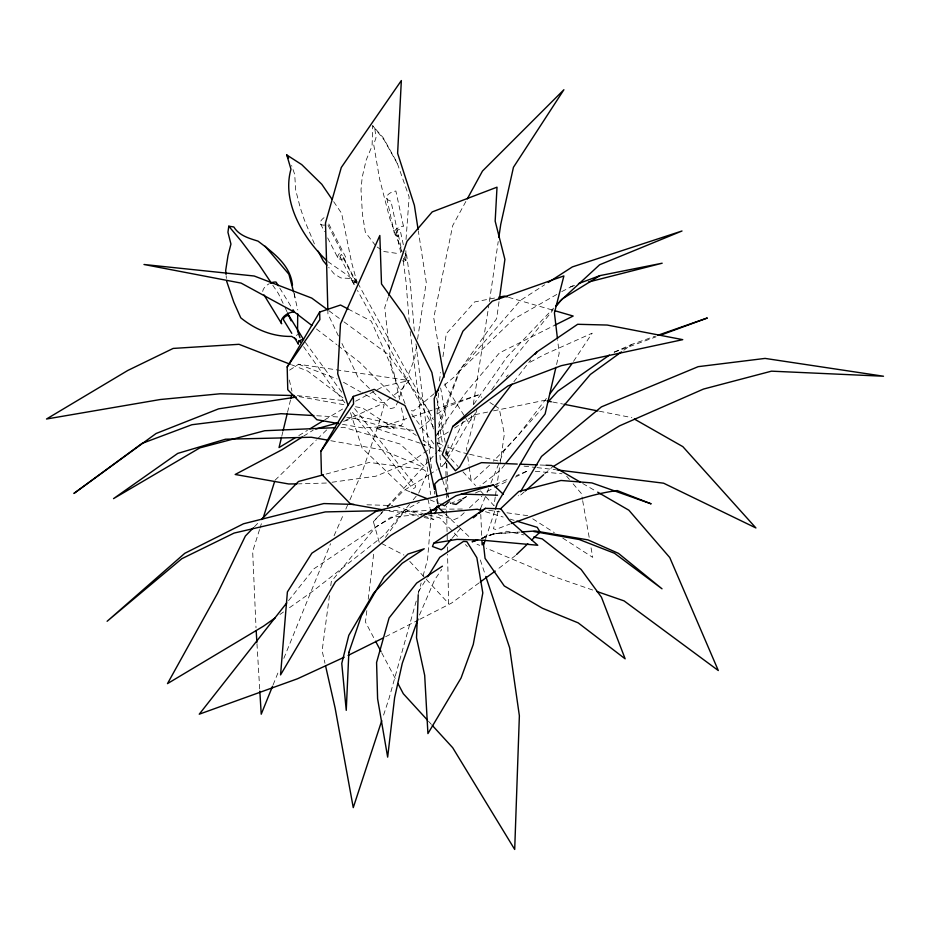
<?xml version="1.0" encoding="UTF-8"?>
<svg xmlns="http://www.w3.org/2000/svg" width="930" height="930" viewBox="0 0 930 930"><rect width="100%" height="100%" fill="white"/><g stroke="black" fill="none" stroke-linecap="round" stroke-linejoin="round"><path stroke-width="0.7" stroke-dasharray="4.65 3.49" d="M403.783 258.587L405.887 260.574L405.887 249.345M406.026 239.487L409.154 197.009L397.029 162.552L383.241 137.768L372.686 125.678L372.081 145.905L366.176 160.076L362.165 177.386L361.003 189.79L362.433 214.365L365.327 232.186L376.08 246.299M445.889 455.816L446.191 450.353M437.03 413.862L438.576 392.448M431.206 515.197L427.556 559.465L423.022 576.1M446.609 463.233L445.912 471.661L446.261 491.924M447.191 456.212L448.121 444.982M366.827 610.661L365.455 622.042L374.918 639.968M368.21 599.28L373.709 553.745L375.383 551.42M329.452 595.653L322.129 650.733L324.977 663.288M330.766 585.761L331.324 581.529L375.964 526.717L419.291 502.2M499.015 301.715L496.655 318.63L455.933 375.499L441.762 387.322M439.402 381.021L440.657 372.442M442.947 356.69L446.284 333.789L474.579 301.948L495.888 297.786M495.237 497.062L493.993 505.676L485.262 496.143M495.446 495.632L496.271 489.901M496.481 488.459L499.805 465.512M500.003 464.082L504.362 433.973L499.247 408.607L494.597 405.573M489.413 301.553L498.224 241.521M471.626 415.605L470.801 421.197L467.93 421.546L464.837 416.628M473.289 404.434L488.773 305.831M416.477 346.227L414.524 358.992L398.621 399.33M417.57 339.136L426.277 282.406L418.349 231.07M556.558 364.537L559.186 353.249L557.651 340.287M281.755 436.286L283.115 430.648M287.533 412.327L290.59 399.633M477.253 408.131L466.558 448.376L466.953 451.166M498.259 510.965L493.446 528.74L495.783 529.449L510.07 523.997M416.222 601.071L388.996 698.581L382.66 717.913M418.116 594.13L421.139 583.04M259.551 529.542L252.669 551.444L256.017 627.843M259.981 528.17L262.12 521.323M485.669 538.644L495.027 510.245M388.38 296.728L384.741 307.551L391.577 369.384L405.015 403.55M419.476 615.021L434.763 579.646L441.704 569.462M398.098 400.679L395.448 407.398L390.24 408.712L370.524 389.542M273.071 684.945L278.988 670.321M283.836 658.359L330.557 543.701M480.519 508.652L486.518 493.888M487.064 492.54L488.703 488.517M490.889 483.147L503.979 450.934L545.282 405.05M418.698 493.133L427.428 472.394L423.185 469.359L369.268 462.443L324.861 474.393M334.079 535.715L343.472 514.453M345.809 509.129L347.576 505.141M349.924 499.829L362.247 471.905L379.091 422.708L384.195 404.724L379.742 404.864L345.821 420.151M463.21 421.453L447.377 455.002L445.551 455.688M465.872 201.473L452.724 225.548L433.729 317.827L438.367 344.798M446.912 459.943L443.261 466.186L440.75 466.383L438.088 429.16L460.269 369.524L520.544 300.332L544.643 284.789M447.644 458.688L468.081 423.696L477.055 410.816M418.337 591.957L427.219 577.635M436.879 434.403L465.512 393.03L499.387 352.947L555.047 325.093M573.519 361.351L592.166 333.184L543.841 354.818L527.624 363.514M491.738 389.751L512.139 360.48L553.269 309.725M473.73 404.352L506.931 357.062L553.594 308.132M385.439 537.435L403.039 512.965L409.2 510.024L423.011 513.558M546.41 398.4L517.871 435.775L493.47 461.152M513.837 381.812L530.705 359.968M288.544 600.64L313.805 568.893L390.763 517.22L422.487 514.29M504.769 464.675L500.282 470.313L479.892 486.053M435.368 436.705L445.737 423.987L446.202 418.733L440.657 388.008M409.595 504.223L384.113 535.25L314.061 590.271L288.184 608.639M413.234 499.782L417.791 494.237M289.59 370.152L298.588 364.246L409.107 380.556L402.074 388.856L391.972 396.668M452.143 538.249L462.21 526.415M482.856 538.61L485.007 536.226L506.722 531.239L523.764 534.901M379.219 542.237L373.395 521.649L383.16 510.965M387.066 506.687L429.055 460.745M430.032 459.676L436.868 452.189M437.844 451.12L442.726 445.784M445.505 462.663L441.564 466.895L437.984 469.139M506.211 376.976L508.187 374.93M254.402 526.752L259.412 521.602M373.395 521.649L383.393 511.395M387.38 507.292L403.364 490.877L428.439 475.137M275.013 480.264L316.433 439.902M317.467 438.89L326.779 429.811M515.557 555.477L496.376 570.218M464.221 512.709L459.036 517.545L454.096 519.591L436.17 514.034M469.394 507.885L481.833 496.283M489.564 465.209L473.138 480.392L470.894 479.031L469.127 466.488M524.218 491.912L518.835 496.678L518.243 495.504M544.678 473.823L552.222 467.162M434.136 393.692L413.42 410.967L407.607 410.118M419.697 428.765L433.089 417.628M437.553 413.92L445.365 407.421L478.299 394.959L481.787 397.238M390.844 397.529L384.102 402.737L378.371 401.876L362.177 392.786M462.908 499.178L466.302 496.55M479.101 582.878L451.457 603.128L419.163 619.613M623.821 350.203L631.9 344.344L655.208 336.195M279.942 614.486L283.476 611.987M437.6 438.914L448.527 431.857M454.596 427.94L475.23 414.629L487.913 412.013M303.564 436.182L313.143 430.16M429.625 474.381L436.798 469.894M298.797 435.589L307.435 430.346M324.721 419.86L344.472 407.886M296.321 335.416L298.088 334.37M556.779 294.45L513.395 319.304L458.932 371.814L438.867 423.243L442.889 446.051M561.732 291.613L574.438 285.138M355.632 401.214L376.057 390.333M377.336 389.658L383.73 386.252L409.107 380.556M385.578 636.748L417.872 620.264M487.006 491.459L493.446 488.204M494.737 487.553L507.606 481.031M515.336 477.125L528.217 470.615L516.324 475.637M614.16 352.121L631.9 344.344M450.271 503.607L460.838 499.131M462.164 498.573L467.453 496.329M475.37 492.981L480.659 490.738M495.19 484.588L509.721 478.439M481.287 538.331L493.063 533.89L519.858 532.03M614.242 352.179L656.069 336.823M481.589 538.458L494.609 533.715M420.197 443.238L376.511 428.439L410.897 417.14M412.269 416.687L478.299 394.959M343.519 421.313L360.189 416.675L403.643 426.696L416.233 435.426M570.404 286.638L574.577 285.568M493.551 410.851L544.248 400.377L547.073 400.935M376.511 428.439L386.973 426.672L414.257 430.509M326.349 483.03L298.425 483.867M332.01 482.252L375.825 476.207L412.827 460.862L430.567 448.109L429.951 444.935L423.092 440.181M493.063 533.89L519.672 532.1M426.207 510.558L396.099 512.221L386.136 510.43M340.95 427.428L343.821 427.3L400.179 444.052L424.127 466.163L422.081 466.674L381.858 449.783L329.685 440.518M385.415 510.558L395.436 510.326L418.628 516.15M441.401 509.163L464.5 509.024M297.379 395.634L343.937 400.621M366.943 504.792L392.809 505.536M540.109 465L545.829 465.233M316.746 415.745L338.218 416.977M346.809 417.465L352.54 417.803L392.902 429.393L394.204 428.474L362.654 408.038L354.191 406.515M535.25 471.266L562.011 473.765M383.753 251.495L398.54 253.611M524.067 466.139L535.541 467.441M536.97 467.604L555.605 469.743M488.738 510.279L499.933 511.837M506.943 512.802L527.949 515.708M342.484 424.301L362.409 427.87L401.121 425.731L404.12 420.662L400.795 405.108M299.146 396.657L345.716 405.003M552.734 402.039L562.615 403.992M599.362 411.223L631.854 417.617M468.197 453.921L459.85 451.968L447.83 447.132M469.592 454.247L500.201 461.408M424.092 517.522L433.915 519.417L422.976 515.604M428.532 514.964L439.565 517.789L459.443 538.365M405.701 254.739L406.666 254.994L410.13 281.255L414.327 330.987M508.536 297.321L553.92 310.457M485.46 511.698L503.165 517.045M509.977 519.103L514.069 520.335M592.666 590.027L553.083 576.344L486.367 548.2M395.622 506.06L421.604 515.127M421.534 443.738L433.485 448.237M438.809 450.248L441.459 451.248M298.588 364.246L337.183 378.975M291.509 364.758L307.667 371.058L343.065 397.924M437.158 442.831L442.494 444.982M410.014 491.807L406.003 490.191L362.061 448.004L350.343 412.281M430.02 499.852L439.355 503.607M477.032 544.259L479.694 545.387M381.684 543.515L403.946 555.071M348.227 309.062L371.268 321.187L393.529 371.163L399.586 399.447M343.496 382.288L360.933 392.088M582.726 483.507L596.444 491.447M532.75 518.801L554.338 532.681M562.743 538.086L592.736 557.372L590.724 546.038M489.936 402.539L493.435 404.817M377.173 247.043L381.567 250.007M356.376 283.022L350.005 278.442L340.833 277.942L334.242 273.966L328.709 267.375M329.046 310.841L342.891 321.048M344.042 321.896L387.868 354.202L428.195 409.653L433.775 430.206M316.433 328.976L336.893 344.716M338.032 345.6L359.631 362.223L396.389 398.796M327.779 261.562L347.867 275.489L356.364 282.86M445.168 513.906L458.525 526.636M459.56 527.612L470.859 538.389M369.489 388.531L358.073 377.429L341.473 342.438M465.407 544.538L467.395 546.608M409.781 561.395L425.336 578.251M426.3 579.309L448.655 603.547L447.563 554.245M445.447 452.747L458.072 466.511M462.931 471.801L475.544 485.553M480.403 490.854L484.286 495.086M428.474 721.238L431.381 724.412M433.287 426.882L357.457 290.439M566.661 476.207L569.427 479.462M573.113 483.809L581.413 493.598L582.424 499.271M305.389 342.426L342.031 392.611M303.564 346.646L329.522 383.323L345.681 403.806M372.686 125.678L384.241 140.116L398.028 164.889M354.597 408.537L415.64 485.902L415.175 487.564L413.408 488.61L412.118 487.994L351.075 410.63M411.711 414.036L433.985 444.052M333.672 201.682L341.601 213.284L351.621 262.516L357.074 282.453M272.769 285.173L278.396 293.566L283.336 303.819M464.058 415.408L445.458 385.95L444.482 380.265M279.767 288.102L292.276 308.539M357.155 281.976L354.737 278.337L352.784 278.826L351.842 280.442L354.644 285.44M357.864 283.231L433.357 419.709M381.684 652.767L396.552 680.934M328.825 224.037L346.193 258.122A9.346 4.115 -27 0 1 337.974 258.122L327.674 237.917M328.023 225.153L341.531 251.67A9.346 4.115 -27 0 0 337.974 258.122M356.655 283.022L343.391 256.994A3.732 1.639 -27 0 1 340.101 256.982L353.993 284.255M320.606 224.037L324.465 231.605M338.404 335.963L327.953 313.933L327.872 311.038M285.161 307.702L286.952 311.643M401.911 251.542L389.67 218.143L379.568 178.874L373.697 144.499L375.999 137.803L374.662 127.329M404.178 256.703L405.887 260.574M314.41 243.916L304.284 219.782L300.192 207.471L295.705 190.15L294.694 174.352L291.59 165.412M480.31 559.976L485.355 575.077M442.75 480.531L446.33 491.261M446.784 492.609L448.574 497.969M449.027 499.317L450.364 503.339M437.135 442.529L438.623 448.004M293.985 293.462L297.774 309.957M289.323 380.01L291.962 391.193M427.986 499.236L430.113 508.478M403.329 244.776L400.005 229.326A3.732 2.011 -12.1 0 0 396.482 231.338A3.732 2.011 -12.1 0 0 398.04 233.395L401.969 251.646M405.131 253.193L406.038 257.401A3.732 2.011 -12.1 0 0 403.26 258.54M403.469 258.668L404.073 261.469A3.732 2.011 -12.1 0 1 402.411 260.295M396.378 232.221L401.202 254.681M386.799 198.241L394.343 233.337M436.6 499.352L437.809 505.002M294.206 293.427L295.077 297.577M436.763 398.098L445.191 442.262M582.668 500.689L589.213 537.528M437.24 498.096L438.495 505.199M467.744 456.735L468.929 465.093M403.271 261.005L406.003 281.744L409.328 322.931M415.943 343.868L430.799 462.594M430.985 464.024L431.52 468.313M434.38 491.203L434.74 494.063M410.211 331.475L424.533 445.923M426.138 458.792L430.613 494.551M226.153 275.733L226.374 278.407M256.971 643.676L259.83 691.176M480.775 514.429L481.81 537.587M446.133 449.388L446.447 456.502M446.772 463.617L447.272 475.009M447.342 476.427L448.295 497.783M447.249 539.737L446.516 506.385M447.4 546.991L447.528 552.792M446.284 493.365L446.388 499.154M262.702 291.474A9.346 5.255 -31.5 0 1 269.223 283.697M340.101 256.982A3.732 1.639 -27 0 1 341.531 254.402L355.423 281.674A3.732 1.639 -27 0 0 353.865 283.929A3.732 1.639 -27 0 0 355.865 284.661M325.268 225.025A9.346 4.115 -27 0 1 320.269 223.212A9.346 4.115 -27 0 1 324.163 217.574M403.422 226.106L395.878 191.01A9.346 5.034 -12.1 0 0 387.066 196.032A9.346 5.034 -12.1 0 0 390.972 201.171L398.505 236.278A9.346 5.034 -12.1 0 1 394.599 231.128A9.346 5.034 -12.1 0 1 403.422 226.106"/><path stroke-width="1.4" d="M297.705 313.794L297.565 331.092L299.995 337.683M418.221 594.816L416.512 637.713L424.685 675.343L427.928 733.596L461.071 677.993L473.265 644.444L482.81 592.91L476.846 557.698L466.86 541.632L463.5 541.388L439.785 557.337L427.951 576.437M292.473 285.126C290.369 264.759 272.978 252.576 258.017 241.126C248.891 238.254 239.184 235.639 233.814 226.955L228.792 226.211L227.943 232.268L230.942 244.067L228.024 255.39L225.699 270.386L226.037 274.397M499.398 298.89L504.897 259.412L495.167 221.142L497.015 187.174L432.218 211.901L407.015 241.289L388.833 295.38M498.852 237.231L500.747 224.363L513.453 167.284L563.894 89.733L482.472 171.062L467.255 198.939M555.908 367.362L545.108 413.943L505.664 463.547M281.418 437.704L279.047 447.563L295.089 437.832M283.115 430.648L287.196 413.734M290.927 398.226L291.613 395.401M262.981 518.591L274.582 481.624M381.753 720.669L353.261 807.635L335.102 707.963L325.616 666.089M485.228 539.993L483.891 544.05L482.135 544.817L481.938 540.481M495.469 508.896L497.248 503.49L533.448 441.506L590.341 374.465L621.507 351.877M418.047 619.043L402.306 663.206L394.622 697.616L387.659 757.125L377.603 698.756L376.58 662.486L389.089 617.962L416.687 583.052L442.436 566.172M452.794 426.452L508.024 385.892L561.278 365.676L682.748 339.659L607.185 325.047L577.658 324.291L536.912 351.935L452.794 426.452L442.273 454.654L455.409 470.743L459.653 466.988L490.761 411.676L512.07 384.102M433.764 543.248L457.002 539.377L480.915 540.074L537.761 545.259L509.5 520.428L500.886 508.815L485.414 508.338L433.764 543.248L432.462 546.491L441.25 549.758L443.901 547.944L451.224 539.33M272.525 686.282L261.225 714.205L259.83 691.176M434.787 513.604L437.065 509.198M338.218 423.534L316.863 419.721L287.765 389.705L287.172 366.955L319.629 312.073L340.543 305.028L348.227 309.062M384.718 510.175L350.552 504.06L321.454 474.056L320.862 451.306L353.319 396.413L374.232 389.368L404.969 405.538L427.219 455.514L434.484 489.447M437.205 506.025L434.81 510.082L430.509 510.314M520.416 491.831L541.504 456.421L601.419 406.875L698.174 366.664L765.088 358.41L883.5 376.232L771.493 371.163L703.464 389.077L619.485 425.87L553.443 466.407M571.973 363.7L549.863 393.867M287.172 366.955L319.874 319.606L319.629 312.073M320.862 451.306L353.563 403.946L353.319 396.413M535.145 354.225L536.912 351.935M286.742 602.907L199.253 714.194L297.542 678.749L344.193 657.231M556.012 306.342L560.581 300.704L599.629 264.771L682.004 230.989L572.357 266.91L548.258 282.453M548.165 401.853L557.768 391.181L609.371 355.132M555.582 306.051L562.522 298.763L599.955 275.617L662.172 263.213L588.481 282.023M253.39 527.775L245.381 536.005L217.527 593.352L167.493 683.62L263.481 626.181L275.245 617.822M261.411 519.545L298.495 481.484L323.477 474.765M448.481 502.061L444.691 505.757L440.692 504.141M516.58 554.501L527.81 543.748M531.89 539.842L540.063 532.018L537.226 527.322L516.789 521.149M500.317 509.012L518.824 491.447L560.953 480.473L591.875 482.903L651.151 503.851L617.206 490.563C580.436 495.388 546.305 511.709 511.372 523.497M525.299 490.97L543.608 474.777M435.228 392.774L438.495 390.054M473.265 517.801L476.579 515.22M478.787 513.5L485.414 508.338M461.768 500.049L456.107 504.42L452.666 503.769M480.252 582.029L495.225 571.067M302.366 436.937L281.988 449.725L235.185 474.474L288.672 483.972L297.03 483.879M309.911 428.846L323.489 420.616M382.986 638.073L348.076 655.441M555.047 325.093L573.159 316.037L555.291 310.853M477.357 539.807L472.126 541.772L477.695 539.888M578.472 283.627L599.955 275.617M660.114 335.335L707.335 317.99L657.952 335.242M493.505 485.018L456.072 495.725L390.949 535.355L335.474 581.785L280.558 674.901L287.393 591.957L311.864 553.187L376.731 510.919L448.19 493.621L493.505 485.018L503.386 494.342M315.735 429.021L337.962 422.848M498.736 297.228L504.409 296.124L507.164 296.914M296.321 397.075L218.666 408.828L156.101 433.496L73.9 493.458L141.988 443.436L191.871 424.731L280.953 413.687L313.887 415.571M423.929 514.162L477.288 509.233L482.74 510.884M521.265 531.937L535.296 531.007L588.027 539.888L618.438 553.35L662.021 588.806L614.498 553.269L579.123 539.481L533.692 531.507M335.195 427.672L264.713 430.73L199.845 447.876L113.53 498.631L177.746 453.398L225.572 439.216L311.364 437.251L328.278 440.262M381.126 510.651L325.302 511.919L234.093 533.076L181.792 558.721L107.113 621.287L184.779 553.315L243.509 523.776L323.826 503.56L354.005 504.42M294.519 395.564L220.143 393.774L160.216 399.528L46.5 419.012L127.77 370.477L173.178 348.425L239.01 344.309L290.16 364.235M461.234 494.051L497.492 495.237M517.243 464.07L481.519 462.629L438.96 479.915L434.74 483.914L436.995 496.678M520.102 464.186L537.249 464.884M545.829 465.233L551.548 465.465L580.227 482.066M557.035 469.906L663.613 483.193L755.916 527.961L682.841 446.644L634.341 419.035M547.073 400.935L551.316 401.772M564.033 404.271L597.944 410.944M533.692 537.04L542.213 538.877L581.087 569.404L601.443 597.2L625.146 658.824L578.181 622.867L542.539 608.313L504.258 585.947L485.065 558.372L483.333 542.841M596.758 591.445L624.065 600.885L718.297 670.53L669.763 557.558L628.878 510.221L597.688 492.168M411.339 492.342L427.347 498.782M296.252 339.322L291.695 336.416C272.734 336.8 255.518 329.743 240.777 317.839L233.814 302.204L226.595 281.081M298.53 340.775L300.797 342.228M326.697 260.644C303.61 238.626 281.453 202.403 290.974 169.202L286.777 154.961L301.727 164.61L321.803 184.28L332.091 199.369M327.895 309.992L311.748 298.088L254.216 276.012L143.987 264.492L241.114 283.104L294.833 312.352L311.887 325.477M444.145 512.93L439.007 508.036L438.495 505.199M427.509 720.18L403.318 693.734L397.912 683.492M432.345 725.47L452.678 747.685L514.697 849.45L519.37 715.775L509.64 647.826L485.809 576.449M265.108 246.194L288.916 274.245L293.624 292.09M326.86 265.178L323.175 260.784L318.165 251.147M228.792 226.211L241.242 241.079L259.121 264.806L271.165 282.778M278.291 285.708L276.082 282.092A9.346 5.255 -31.5 0 0 270.398 283.127M293.008 309.748L294.485 312.143A9.346 5.255 -31.5 0 0 284.371 316.014A9.346 5.255 -31.5 0 0 281.651 323.768L263.992 294.915M291.776 333.335L283.685 320.118A3.732 2.104 -31.5 0 1 284.766 317.014A3.732 2.104 -31.5 0 1 288.812 315.468L303.529 339.508A3.732 2.104 -31.5 0 0 299.483 341.054A3.732 2.104 -31.5 0 0 298.402 344.147L294.717 338.136M286.777 154.961L288.602 158.17M375.592 641.247L381.009 651.488M287.544 312.957L291.113 320.827M442.308 479.183L436.484 461.733L434.194 398.563L462.942 331.161L492.307 301.18L563.894 275.919L554.42 312.91L557.477 338.846M348.087 405.41L337.718 373.814L340.473 323.954L379.835 235.488L381.509 283.976L403.725 314.759L431.88 372.453L436.228 395.25M430.416 509.803L431.322 513.767M438.611 346.216L443.994 377.429M418.128 229.64L414.396 205.391L397.622 153.334L401.342 80.55L341.287 167.493L325.5 222.979L327.837 309.597M256.192 630.726L256.889 642.246M480.519 508.652L480.647 511.547M348.855 652.395L346.251 710.346L341.763 663.439L348.808 635.318L373.755 592.98L402.167 563.313L424.243 548.77L408.038 554.036L384.16 576.577L361.386 615.869L348.855 652.395"/></g></svg>
